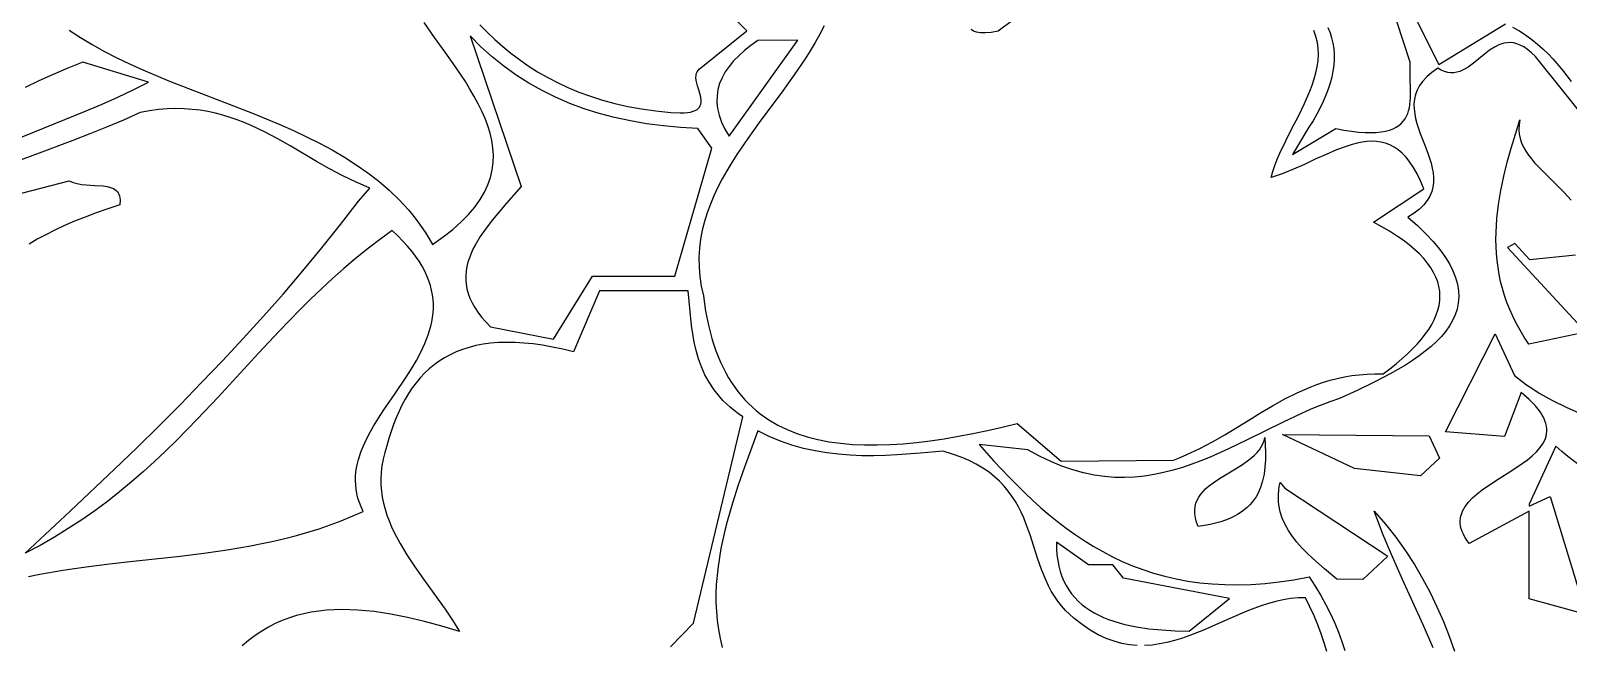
# Model space of a CAD drawing. Header units: metres. Extents: x 0 to 50, y 0 to 50.4.
# Drawn here: x 16.76 to 27.43, y 21.72 to 25.98 of the extents above; entities that cross this region are included whole.
import ezdxf

# ---------------------------------------------------------------- set-up
doc = ezdxf.new("R2010")
doc.units = ezdxf.units.M

msp = doc.modelspace()

# ---------------------------------------------------------------- linework, layer by layer
for points in [[(25.76564, 26.004384), (25.779865, 25.968983), (25.79118, 25.932873), (25.799615, 25.896062), (25.805204, 25.858559), (25.807979, 25.820372), (25.807971, 25.781508), (25.805214, 25.741977), (25.799739, 25.701786), (25.791578, 25.660944), (25.780765, 25.619458), (25.76733, 25.577337), (25.751307, 25.534589), (25.732727, 25.491223), (25.711623, 25.447246), (25.688026, 25.402666), (25.66197, 25.357493), (25.633486, 25.311733), (25.520246, 25.123558), (25.81925, 25.302954), (25.81925, 25.302954), (25.876383, 25.292545), (25.929225, 25.284671), (25.97794, 25.279238), (26.022694, 25.276153), (26.06365, 25.275323), (26.100973, 25.276654), (26.13483, 25.280053), (26.165383, 25.285428), (26.192799, 25.292685), (26.217241, 25.301731), (26.238875, 25.312473), (26.257865, 25.324817), (26.274376, 25.33867), (26.288574, 25.35394), (26.300621, 25.370533), (26.310685, 25.388355), (26.318928, 25.407315), (26.325517, 25.427317), (26.330616, 25.448271), (26.334389, 25.470081), (26.338618, 25.515901), (26.339522, 25.564032), (26.336632, 25.664243), (26.335473, 25.714834), (26.336263, 25.764754), (26.102608, 26.478529)], [(26.289962, 26.238082), (26.534649, 25.747601), (26.997504, 26.031231)], [(19.878307, 26.02353), (19.929049, 25.971979), (19.981692, 25.921926), (20.036383, 25.87348), (20.09327, 25.82675), (20.1525, 25.781846), (20.21422, 25.738878), (20.278576, 25.697953), (20.345717, 25.659182), (20.415788, 25.622675), (20.488939, 25.588539), (20.565314, 25.556886), (20.645062, 25.527823), (20.72833, 25.501461), (20.815264, 25.477909), (20.906013, 25.457275), (21.000723, 25.43967), (21.09954, 25.425203), (21.202613, 25.413983), (21.202613, 25.413983), (21.268763, 25.4114), (21.296238, 25.412317), (21.320249, 25.414601), (21.340996, 25.418174), (21.358679, 25.422958), (21.3735, 25.428874), (21.385659, 25.435844), (21.395357, 25.443789), (21.402795, 25.452631), (21.408174, 25.462292), (21.411693, 25.472693), (21.413555, 25.483756), (21.41396, 25.495402), (21.411201, 25.520131), (21.405022, 25.546252), (21.397031, 25.573138), (21.388833, 25.600163), (21.382034, 25.626697), (21.378241, 25.652115), (21.37906, 25.675789), (21.3817, 25.686775), (21.386096, 25.697091), (21.392448, 25.706657), (21.400957, 25.715394), (21.730629, 25.980947), (21.730629, 25.980947), (21.64939, 26.062407)], [(23.676023, 26.128233), (23.476625, 25.979936)], [(17.027489, 25.986881), (17.105663, 25.93502), (17.186959, 25.885898), (17.271086, 25.83924), (17.357754, 25.794767), (17.44667, 25.752204), (17.537544, 25.711273), (17.630084, 25.671697), (17.723999, 25.6332), (17.914791, 25.558333), (18.10759, 25.484457), (18.300065, 25.409358), (18.395453, 25.370657), (18.489887, 25.33082), (18.583076, 25.289569), (18.674727, 25.246628), (18.764551, 25.20172), (18.852256, 25.154568), (18.93755, 25.104895), (19.020142, 25.052424), (19.099742, 24.996879), (19.176057, 24.937981), (19.248798, 24.875456), (19.317672, 24.809025), (19.350568, 24.774259), (19.382388, 24.738412), (19.413097, 24.701451), (19.442656, 24.66334), (19.471031, 24.624045), (19.498184, 24.583532), (19.524079, 24.541765), (19.54868, 24.498711), (19.54868, 24.498711), (19.62341, 24.550903), (19.689904, 24.602966), (19.748476, 24.654906), (19.799445, 24.706733), (19.843126, 24.758453), (19.879836, 24.810075), (19.909891, 24.861606), (19.933607, 24.913053), (19.951301, 24.964426), (19.96329, 25.015732), (19.969889, 25.066978), (19.971415, 25.118172), (19.968185, 25.169322), (19.960514, 25.220436), (19.948719, 25.271522), (19.933117, 25.322587), (19.914024, 25.37364), (19.891757, 25.424688), (19.866631, 25.475738), (19.838963, 25.526799), (19.80907, 25.577879), (19.777267, 25.628985), (19.7092, 25.731307), (19.637293, 25.833828), (19.564078, 25.93661), (19.492085, 26.039716)], [(19.810753, 25.946411), (20.164171, 24.901983), (20.164171, 24.901983), (20.063488, 24.785368), (20.013783, 24.727375), (19.966004, 24.66941), (19.921277, 24.611334), (19.880728, 24.553011), (19.845481, 24.494302), (19.830198, 24.46476), (19.816662, 24.435071), (19.805016, 24.405216), (19.795398, 24.37518), (19.787951, 24.344944), (19.782815, 24.314491), (19.78013, 24.283805), (19.780037, 24.252868), (19.782676, 24.221662), (19.78819, 24.190172), (19.796718, 24.158379), (19.8084, 24.126267), (19.823379, 24.093818), (19.841794, 24.061015), (19.863786, 24.02784), (19.889496, 23.994278), (19.919064, 23.96031), (19.952632, 23.925919), (20.388224, 23.840414), (20.659763, 24.279275), (21.232233, 24.279275), (21.487794, 25.166835), (21.391672, 25.304655), (21.391672, 25.304655), (21.270181, 25.310812), (21.151538, 25.321352), (21.035781, 25.336307), (20.922947, 25.355706), (20.813074, 25.379582), (20.7062, 25.407964), (20.602364, 25.440883), (20.501602, 25.478371), (20.403954, 25.520457), (20.309456, 25.567173), (20.218146, 25.618549), (20.130063, 25.674616), (20.045244, 25.735405), (19.963728, 25.800947), (19.885551, 25.871272), (19.810753, 25.946411)], [(22.267568, 26.015579), (22.237666, 25.957853), (22.205569, 25.900661), (22.171521, 25.843945), (22.135765, 25.787645), (22.060104, 25.676059), (21.980536, 25.565433), (21.817474, 25.345175), (21.737879, 25.234599), (21.662173, 25.123099), (21.626387, 25.066854), (21.592305, 25.010201), (21.56017, 24.953081), (21.530225, 24.895435), (21.502714, 24.837204), (21.477881, 24.77833), (21.455969, 24.718753), (21.437223, 24.658414), (21.421885, 24.597255), (21.4102, 24.535217), (21.40241, 24.47224), (21.39876, 24.408266), (21.399494, 24.343236), (21.404854, 24.27709), (21.415085, 24.209771), (21.43043, 24.141219), (21.43043, 24.141219), (21.445176, 24.036348), (21.464479, 23.938043), (21.488227, 23.846148), (21.501733, 23.802554), (21.516308, 23.760503), (21.531938, 23.719974), (21.54861, 23.680948), (21.566309, 23.643405), (21.585021, 23.607325), (21.604734, 23.572689), (21.625431, 23.539475), (21.647101, 23.507665), (21.669728, 23.477239), (21.693299, 23.448176), (21.717799, 23.420457), (21.743216, 23.394062), (21.769534, 23.368971), (21.79674, 23.345164), (21.82482, 23.322621), (21.883547, 23.281249), (21.945602, 23.244695), (22.010874, 23.212802), (22.079251, 23.185408), (22.150621, 23.162356), (22.224874, 23.143486), (22.301897, 23.12864), (22.381579, 23.117658), (22.463808, 23.110382), (22.548472, 23.106652), (22.63546, 23.106309), (22.724661, 23.109194), (22.815962, 23.115149), (22.909253, 23.124014), (23.004421, 23.13563), (23.101354, 23.149838), (23.199942, 23.166479), (23.300073, 23.185394), (23.401634, 23.206425), (23.504515, 23.229411), (23.608604, 23.254195), (23.913834, 22.994387), (24.692532, 23.001574), (24.692532, 23.001574), (24.739765, 23.019843), (24.786051, 23.039413), (24.876119, 23.081944), (24.963403, 23.128149), (25.048572, 23.177008), (25.215236, 23.278615), (25.298066, 23.329325), (25.381451, 23.378614), (25.46606, 23.425464), (25.552561, 23.468854), (25.641621, 23.507768), (25.68732, 23.525227), (25.733908, 23.541184), (25.781471, 23.555513), (25.83009, 23.568085), (25.879851, 23.578774), (25.930835, 23.587453), (25.983127, 23.593992), (26.03681, 23.598266), (26.091968, 23.600148), (26.148684, 23.599508), (26.148684, 23.599508), (26.19494, 23.634515), (26.238521, 23.669358), (26.279383, 23.70404), (26.31748, 23.738563), (26.35277, 23.77293), (26.385207, 23.807145), (26.414747, 23.841211), (26.441346, 23.87513), (26.46496, 23.908906), (26.485544, 23.942542), (26.503054, 23.976039), (26.517445, 24.009403), (26.528674, 24.042635), (26.536695, 24.075738), (26.541466, 24.108716), (26.542941, 24.141571), (26.541076, 24.174306), (26.535826, 24.206925), (26.527148, 24.239431), (26.514997, 24.271826), (26.499329, 24.304113), (26.4801, 24.336295), (26.457264, 24.368376), (26.430779, 24.400358), (26.400599, 24.432245), (26.36668, 24.464039), (26.328978, 24.495743), (26.287449, 24.52736), (26.242048, 24.558894), (26.192731, 24.590347), (26.139454, 24.621722), (26.082172, 24.653022), (26.429922, 24.88428), (26.429922, 24.88428), (26.407582, 24.939278), (26.384215, 24.988456), (26.359854, 25.032057), (26.334533, 25.070323), (26.308284, 25.103498), (26.281141, 25.131824), (26.253137, 25.155546), (26.224306, 25.174906), (26.194681, 25.190148), (26.164294, 25.201514), (26.13318, 25.209247), (26.101372, 25.213592), (26.068903, 25.21479), (26.035805, 25.213086), (26.002114, 25.208722), (25.967861, 25.201942), (25.93308, 25.192988), (25.897804, 25.182105), (25.825902, 25.155519), (25.752421, 25.124131), (25.677626, 25.089885), (25.601785, 25.054727), (25.525163, 25.020602), (25.448028, 24.989455), (25.370644, 24.963232), (25.370644, 24.963232), (25.382518, 25.005434), (25.396832, 25.047796), (25.413258, 25.090301), (25.431469, 25.132931), (25.471941, 25.218493), (25.51563, 25.304336), (25.559921, 25.390316), (25.602199, 25.476287), (25.639846, 25.562106), (25.656115, 25.604912), (25.670247, 25.647626), (25.681913, 25.690228), (25.690786, 25.732702), (25.69654, 25.775029), (25.698847, 25.817191), (25.697381, 25.85917), (25.691815, 25.900947), (25.681821, 25.942505), (25.667073, 25.983825)], [(23.476625, 25.979936), (23.476625, 25.979936), (23.42732, 25.971186), (23.386136, 25.967166), (23.352377, 25.967474), (23.325349, 25.971707), (23.304354, 25.979465), (23.288698, 25.990343)], [(27.047411, 26.007409), (27.094405, 25.981222), (27.138716, 25.952858), (27.180577, 25.922501), (27.220219, 25.890338), (27.257874, 25.856556), (27.293773, 25.82134), (27.328148, 25.784876), (27.393252, 25.708951), (27.455038, 25.630271)], [(21.807423, 25.9138), (21.807423, 25.9138), (21.759174, 25.879808), (21.714906, 25.844924), (21.674789, 25.809127), (21.638992, 25.772393), (21.607685, 25.734699), (21.581037, 25.696023), (21.559217, 25.656341), (21.542394, 25.615631), (21.530739, 25.573871), (21.52442, 25.531036), (21.523606, 25.487105), (21.528468, 25.442055), (21.539174, 25.395862), (21.555894, 25.348504), (21.578797, 25.299959), (21.608052, 25.250202), (22.084447, 25.916754), (21.807423, 25.9138)], [(27.823778, 25.033029), (27.205811, 25.803056), (27.205811, 25.803056), (27.17806, 25.830059), (27.151314, 25.852203), (27.125516, 25.869784), (27.100607, 25.883096), (27.07653, 25.892435), (27.053226, 25.898096), (27.030637, 25.900374), (27.008706, 25.899565), (26.987374, 25.895964), (26.966583, 25.889867), (26.946275, 25.881567), (26.926392, 25.871362), (26.887669, 25.846413), (26.84995, 25.817382), (26.775665, 25.756523), (26.73817, 25.72942), (26.719132, 25.717733), (26.699821, 25.707683), (26.680181, 25.699565), (26.660154, 25.693675), (26.639681, 25.690307), (26.618704, 25.689758), (26.597165, 25.692322), (26.575006, 25.698294), (26.552169, 25.70797), (26.528596, 25.721645), (26.528596, 25.721645), (26.486758, 25.692919), (26.451887, 25.663434), (26.423516, 25.633244), (26.401175, 25.602402), (26.384396, 25.570959), (26.372709, 25.538969), (26.365646, 25.506483), (26.362738, 25.473555), (26.363516, 25.440237), (26.367512, 25.406582), (26.374255, 25.372642), (26.383277, 25.338469), (26.406285, 25.269637), (26.432782, 25.200507), (26.459019, 25.131498), (26.481244, 25.063031), (26.489679, 25.029133), (26.495705, 24.995528), (26.498853, 24.962268), (26.498653, 24.929407), (26.494636, 24.896996), (26.486335, 24.865089), (26.473279, 24.833738), (26.455, 24.802996), (26.431029, 24.772914), (26.400897, 24.743547), (26.364136, 24.714945), (26.320276, 24.687162), (26.320276, 24.687162), (26.386051, 24.629452), (26.444446, 24.573348), (26.495679, 24.518811), (26.539969, 24.465796), (26.577532, 24.414263), (26.608586, 24.364169), (26.63335, 24.315472), (26.652041, 24.26813), (26.664876, 24.222101), (26.672074, 24.177343), (26.673851, 24.133814), (26.670427, 24.091472), (26.662018, 24.050275), (26.648842, 24.010181), (26.631118, 23.971147), (26.609062, 23.933132), (26.582892, 23.896094), (26.552827, 23.85999), (26.519084, 23.824779), (26.48188, 23.790419), (26.441434, 23.756867), (26.397962, 23.724081), (26.351684, 23.69202), (26.302816, 23.660641), (26.251576, 23.629903), (26.198183, 23.599762), (26.085805, 23.541108), (25.967424, 23.484342), (25.844781, 23.429129), (25.844781, 23.429129), (25.778276, 23.406053), (25.712442, 23.380931), (25.647207, 23.354045), (25.582495, 23.325676), (25.454346, 23.265618), (25.327405, 23.20301), (25.201077, 23.140108), (25.074771, 23.079165), (24.947895, 23.022437), (24.884058, 22.996358), (24.819856, 22.972178), (24.755215, 22.950179), (24.690062, 22.930643), (24.624321, 22.91385), (24.55792, 22.900085), (24.490784, 22.889627), (24.422838, 22.882759), (24.35401, 22.879763), (24.284224, 22.88092), (24.213407, 22.886513), (24.141485, 22.896823), (24.068384, 22.912132), (23.994029, 22.932721), (23.918348, 22.958873), (23.841264, 22.99087), (23.762705, 23.028992), (23.682597, 23.073523), (23.343024, 23.109003), (23.343024, 23.109003), (23.44656, 22.993647), (23.55223, 22.881513), (23.660708, 22.773567), (23.716212, 22.721465), (23.772671, 22.670771), (23.830171, 22.621605), (23.888795, 22.574088), (23.948628, 22.528341), (24.009755, 22.484484), (24.07226, 22.442636), (24.136227, 22.40292), (24.201742, 22.365454), (24.268888, 22.33036), (24.33775, 22.297759), (24.408412, 22.267769), (24.480959, 22.240512), (24.555476, 22.216109), (24.632047, 22.19468), (24.710756, 22.176344), (24.791689, 22.161223), (24.874928, 22.149438), (24.96056, 22.141107), (25.048667, 22.136353), (25.139336, 22.135295), (25.23265, 22.138054), (25.328694, 22.14475), (25.427552, 22.155504), (25.529308, 22.170436), (25.634048, 22.189667), (25.634048, 22.189667), (25.676334, 22.125105), (25.715348, 22.060773), (25.751116, 21.99666), (25.783665, 21.932758), (25.813021, 21.869055), (25.839209, 21.805542), (25.862256, 21.742208), (25.882189, 21.679045)], [(16.700268, 25.246054), (16.922268, 25.336068), (17.144656, 25.426305), (17.254909, 25.472878), (17.363957, 25.521154), (17.471365, 25.571682), (17.576699, 25.625009), (17.122207, 25.763577), (17.122207, 25.763577), (17.017586, 25.722346), (16.915559, 25.679404), (16.816351, 25.634577), (16.720187, 25.587688)], [(16.720714, 22.355012), (17.03468, 22.64656), (17.344628, 22.94056), (17.497624, 23.088722), (17.64905, 23.23779), (17.798716, 23.387859), (17.946433, 23.539028), (18.092014, 23.691393), (18.235269, 23.845053), (18.376008, 24.000104), (18.514045, 24.156644), (18.649188, 24.31477), (18.781251, 24.47458), (18.910044, 24.63617), (19.035377, 24.799639), (19.114885, 24.890398), (19.114885, 24.890398), (19.06656, 24.90944), (19.01897, 24.929952), (18.925659, 24.97473), (18.834286, 25.023418), (18.744183, 25.074704), (18.565128, 25.17981), (18.474842, 25.231004), (18.383163, 25.27954), (18.289424, 25.324104), (18.241574, 25.344487), (18.19296, 25.363384), (18.143497, 25.380631), (18.093103, 25.396064), (18.041695, 25.409519), (17.989189, 25.420832), (17.935502, 25.429838), (17.880551, 25.436374), (17.824252, 25.440274), (17.766522, 25.441375), (17.707278, 25.439513), (17.646437, 25.434524), (17.583915, 25.426242), (17.519629, 25.414505), (17.519629, 25.414505), (17.403744, 25.362295), (17.286931, 25.312973), (17.169537, 25.265973), (17.051907, 25.220731), (16.817325, 25.133264), (16.585954, 25.046056)], [(27.484661, 24.423619), (27.167125, 24.390716), (27.063502, 24.504174), (27.011574, 24.476199), (27.554576, 23.889582), (27.159792, 23.805774), (27.159792, 23.805774), (27.127952, 23.854187), (27.098829, 23.902609), (27.072344, 23.95104), (27.04842, 23.999481), (27.026977, 24.047933), (27.007936, 24.096398), (26.991219, 24.144874), (26.976746, 24.193364), (26.964439, 24.241869), (26.954219, 24.290389), (26.946007, 24.338924), (26.939725, 24.387477), (26.935293, 24.436047), (26.932633, 24.484636), (26.931666, 24.533244), (26.932313, 24.581872), (26.938134, 24.679193), (26.949466, 24.776605), (26.965677, 24.874114), (26.986138, 24.971728), (27.010218, 25.069453), (27.037286, 25.167296), (27.066713, 25.265264), (27.097866, 25.363363)], [(27.097866, 25.363363), (27.097866, 25.363363), (27.09185, 25.329346), (27.090336, 25.296501), (27.09299, 25.264739), (27.099479, 25.233974), (27.109469, 25.204119), (27.122627, 25.175087), (27.13862, 25.14679), (27.157114, 25.119142), (27.177776, 25.092055), (27.200273, 25.065442), (27.249437, 25.013291), (27.355113, 24.910845), (27.406292, 24.859158), (27.452808, 24.806231)], [(15.747947, 24.609498), (17.027335, 24.940343), (17.027335, 24.940343), (17.054414, 24.928827), (17.083197, 24.92073), (17.113174, 24.915352), (17.143835, 24.911992), (17.205166, 24.908518), (17.263107, 24.904699), (17.289532, 24.900907), (17.313578, 24.894925), (17.334736, 24.886052), (17.352495, 24.873587), (17.359941, 24.865788), (17.366345, 24.856828), (17.371645, 24.84662), (17.375777, 24.835075), (17.378676, 24.822106), (17.380278, 24.807626), (17.379341, 24.773779), (17.379341, 24.773779), (17.294827, 24.746203), (17.214103, 24.71792), (17.137095, 24.688942), (17.063727, 24.659284), (16.993926, 24.628958), (16.927616, 24.597977), (16.864724, 24.566356), (16.805175, 24.534107), (16.748895, 24.501244)], [(16.743341, 22.193418), (16.822823, 22.208999), (16.982986, 22.236353), (17.144477, 22.259606), (17.306972, 22.27993), (17.470149, 22.298494), (17.797252, 22.335027), (17.960531, 22.355337), (18.123198, 22.378571), (18.284928, 22.405898), (18.365341, 22.421463), (18.445399, 22.438491), (18.525061, 22.457127), (18.604287, 22.477519), (18.683036, 22.499812), (18.761268, 22.524153), (18.838942, 22.550688), (18.916019, 22.579564), (18.992457, 22.610927), (19.068217, 22.644923), (19.068217, 22.644923), (19.053606, 22.676118), (19.041458, 22.707077), (19.031681, 22.737809), (19.024183, 22.768327), (19.018873, 22.798639), (19.015659, 22.828756), (19.014447, 22.858689), (19.015148, 22.888447), (19.017668, 22.918041), (19.021916, 22.947482), (19.027799, 22.976778), (19.035226, 23.005942), (19.054345, 23.063911), (19.078535, 23.121471), (19.107062, 23.178704), (19.13919, 23.235693), (19.174184, 23.292519), (19.211308, 23.349265), (19.289004, 23.462848), (19.366396, 23.5771), (19.403138, 23.634682), (19.437598, 23.692679), (19.469039, 23.751172), (19.496727, 23.810244), (19.519925, 23.869978), (19.537899, 23.930455), (19.544697, 23.960998), (19.549913, 23.991758), (19.553455, 24.022745), (19.555231, 24.053969), (19.555149, 24.085441), (19.553117, 24.117171), (19.549044, 24.14917), (19.542838, 24.181446), (19.534406, 24.214012), (19.523656, 24.246877), (19.510497, 24.280051), (19.494836, 24.313545), (19.476583, 24.347369), (19.455644, 24.381533), (19.431928, 24.416048), (19.405343, 24.450923), (19.375797, 24.48617), (19.343198, 24.521799), (19.307454, 24.557819), (19.268473, 24.594241), (19.268473, 24.594241), (19.180894, 24.531201), (19.095887, 24.46625), (19.013247, 24.399535), (18.932766, 24.331201), (18.854241, 24.261396), (18.777463, 24.190265), (18.702229, 24.117955), (18.628332, 24.044613), (18.483725, 23.895414), (18.341997, 23.743841), (18.060586, 23.43825), (17.917611, 23.286575), (17.770927, 23.137207), (17.695679, 23.063754), (17.618887, 22.991317), (17.540343, 22.920043), (17.459844, 22.850076), (17.377182, 22.781565), (17.292152, 22.714654), (17.204548, 22.649492), (17.114165, 22.586223), (17.020795, 22.524994), (16.924234, 22.465951), (16.824276, 22.409242), (16.720714, 22.355012)], [(21.201345, 21.703756), (21.279036, 21.786534), (21.360874, 21.868807), (21.703868, 23.301604), (21.703868, 23.301604), (21.672509, 23.323292), (21.643081, 23.345536), (21.615518, 23.368316), (21.589752, 23.391613), (21.565714, 23.415409), (21.543337, 23.439682), (21.503298, 23.489588), (21.469093, 23.541175), (21.440182, 23.59429), (21.416024, 23.648776), (21.396078, 23.704479), (21.379804, 23.761244), (21.366661, 23.818916), (21.356109, 23.877341), (21.347607, 23.936364), (21.334588, 24.055582), (21.323282, 24.175332), (20.70914, 24.176513), (20.528111, 23.752743), (20.528111, 23.752743), (20.453993, 23.770894), (20.38252, 23.786041), (20.313645, 23.798236), (20.24732, 23.80753), (20.183499, 23.813976), (20.122133, 23.817625), (20.063175, 23.818528), (20.006578, 23.816739), (19.952294, 23.812307), (19.900275, 23.805286), (19.850474, 23.795727), (19.802843, 23.783682), (19.757335, 23.769202), (19.713903, 23.752339), (19.672498, 23.733146), (19.633073, 23.711674), (19.595582, 23.687974), (19.559975, 23.6621), (19.526206, 23.634101), (19.494227, 23.60403), (19.463991, 23.57194), (19.43545, 23.537881), (19.408557, 23.501905), (19.383264, 23.464065), (19.359523, 23.424412), (19.337287, 23.382998), (19.316509, 23.339874), (19.297141, 23.295093), (19.279135, 23.248706), (19.262444, 23.200765), (19.24702, 23.151322), (19.232816, 23.100428), (19.232816, 23.100428), (19.217658, 23.053268), (19.20598, 23.006893), (19.197634, 22.961267), (19.192471, 22.916357), (19.190342, 22.87213), (19.191099, 22.82855), (19.194594, 22.785584), (19.200677, 22.743198), (19.209199, 22.701358), (19.220012, 22.66003), (19.232968, 22.619181), (19.247917, 22.578775), (19.264711, 22.538779), (19.283202, 22.499159), (19.324676, 22.420912), (19.371151, 22.343762), (19.421437, 22.267435), (19.474344, 22.191662), (19.528683, 22.116169), (19.636898, 21.964938), (19.688395, 21.888656), (19.736565, 21.811567)], [(27.519045, 22.958024), (27.430331, 23.026238), (27.388235, 23.061765), (27.348437, 23.09866), (27.161614, 22.694041), (27.161614, 22.680874), (27.308589, 22.748462), (27.55702, 21.929999), (27.161614, 22.03725), (27.161614, 22.646017), (26.745048, 22.422772), (26.745048, 22.422772), (26.729429, 22.444309), (26.716264, 22.465269), (26.705466, 22.485671), (26.69695, 22.505535), (26.690629, 22.524882), (26.686417, 22.54373), (26.684228, 22.562101), (26.683977, 22.580014), (26.685577, 22.597489), (26.688942, 22.614547), (26.693986, 22.631206), (26.700623, 22.647488), (26.718333, 22.678999), (26.741382, 22.709239), (26.769084, 22.738368), (26.800748, 22.766546), (26.835687, 22.793934), (26.873213, 22.820692), (26.953273, 22.872956), (27.035419, 22.924619), (27.114147, 22.976962), (27.150508, 23.003788), (27.18395, 23.031265), (27.213784, 23.059553), (27.239321, 23.08881), (27.259874, 23.119198), (27.268067, 23.134867), (27.274755, 23.150877), (27.279852, 23.167251), (27.283274, 23.184007), (27.284933, 23.201166), (27.284744, 23.218747), (27.28262, 23.236771), (27.278476, 23.255258), (27.272226, 23.274228), (27.263783, 23.2937), (27.253062, 23.313696), (27.239975, 23.334234), (27.224439, 23.355335), (27.206365, 23.377018), (27.185669, 23.399304), (27.162265, 23.422214), (27.106985, 23.469981), (26.990473, 23.163859), (26.581079, 23.198411), (26.926304, 23.877573), (27.061577, 23.588221), (27.061577, 23.588221), (27.101931, 23.55554), (27.143808, 23.524473), (27.18713, 23.494914), (27.231821, 23.466759), (27.277803, 23.439902), (27.325001, 23.414239), (27.422736, 23.366073), (27.524411, 23.321421)], [(21.808202, 23.20443), (21.808202, 23.20443), (21.715426, 22.952423), (21.671641, 22.826594), (21.631103, 22.700893), (21.594948, 22.575325), (21.578868, 22.512594), (21.56431, 22.449899), (21.551416, 22.387242), (21.540326, 22.324622), (21.531183, 22.262042), (21.52413, 22.199501), (21.519307, 22.137002), (21.516856, 22.074544), (21.51692, 22.012129), (21.51964, 21.949757), (21.525159, 21.887431), (21.533617, 21.825149), (21.545158, 21.762915), (21.559922, 21.700727)], [(24.440361, 21.714314), (24.387476, 21.719146), (24.334121, 21.728645), (24.280259, 21.743182), (24.225854, 21.763123), (24.17087, 21.788838), (24.11527, 21.820694), (24.059019, 21.859061), (24.002081, 21.904305), (23.944419, 21.956796), (23.944419, 21.956796), (23.915698, 21.988575), (23.889734, 22.021687), (23.866267, 22.056017), (23.845033, 22.091449), (23.825771, 22.127868), (23.808219, 22.165158), (23.777195, 22.241893), (23.749867, 22.320731), (23.724136, 22.400748), (23.697908, 22.481024), (23.669086, 22.560634), (23.653047, 22.599902), (23.635573, 22.638657), (23.616403, 22.676785), (23.595274, 22.71417), (23.571924, 22.750697), (23.546092, 22.78625), (23.517515, 22.820715), (23.48593, 22.853975), (23.451078, 22.885916), (23.412694, 22.916422), (23.370517, 22.945378), (23.324285, 22.972669), (23.273737, 22.998178), (23.218609, 23.021792), (23.158641, 23.043395), (23.093569, 23.06287), (23.093569, 23.06287), (22.935578, 23.048189), (22.774826, 23.036576), (22.693726, 23.032887), (22.61231, 23.031123), (22.530702, 23.031673), (22.449028, 23.034921), (22.367412, 23.041254), (22.285979, 23.051059), (22.204853, 23.064722), (22.124159, 23.08263), (22.044022, 23.105168), (21.964567, 23.132723), (21.885919, 23.165681), (21.808202, 23.20443)], [(25.45059, 23.179323), (26.467872, 23.169325), (26.540359, 23.015002), (26.408134, 22.890859), (25.949323, 22.942741), (25.45059, 23.179323)], [(25.327834, 23.158948), (25.327834, 23.158948), (25.331586, 23.053944), (25.331062, 23.002515), (25.328077, 22.952186), (25.321986, 22.903247), (25.312142, 22.855984), (25.2979, 22.810689), (25.278614, 22.767648), (25.266877, 22.747064), (25.253638, 22.727151), (25.238814, 22.707947), (25.222326, 22.689487), (25.204093, 22.671807), (25.184033, 22.654944), (25.162067, 22.638933), (25.138113, 22.623811), (25.11209, 22.609614), (25.083919, 22.596377), (25.053518, 22.584137), (25.020807, 22.57293), (24.985704, 22.562792), (24.94813, 22.55376), (24.908003, 22.545868), (24.865243, 22.539154), (24.865243, 22.539154), (24.853402, 22.57028), (24.845527, 22.599632), (24.841391, 22.627313), (24.840767, 22.653423), (24.843429, 22.678065), (24.849149, 22.701339), (24.8577, 22.723347), (24.868856, 22.744191), (24.882389, 22.763973), (24.898073, 22.782792), (24.91568, 22.800752), (24.934984, 22.817953), (24.977774, 22.850486), (25.024626, 22.881202), (25.123257, 22.940432), (25.171404, 22.970569), (25.216352, 23.002137), (25.237058, 23.018711), (25.256284, 23.035947), (25.273802, 23.053947), (25.289386, 23.072811), (25.302808, 23.092642), (25.313841, 23.113541), (25.322258, 23.135609), (25.327834, 23.158948)], [(25.433479, 22.844532), (25.46679, 22.805063), (26.180189, 22.335066), (26.006569, 22.172058), (25.828222, 22.174808), (25.828222, 22.174808), (25.742411, 22.24576), (25.659811, 22.317835), (25.620841, 22.354687), (25.584025, 22.392294), (25.549815, 22.430812), (25.518659, 22.4704), (25.49101, 22.511215), (25.467317, 22.553415), (25.448032, 22.597157), (25.433604, 22.642601), (25.424484, 22.689902), (25.422055, 22.714299), (25.421123, 22.739219), (25.421742, 22.764683), (25.423971, 22.79071), (25.427864, 22.81732), (25.433479, 22.844532)], [(26.494765, 21.698409), (26.426989, 21.856388), (26.355624, 22.014081), (26.283284, 22.171724), (26.212584, 22.329552), (26.146139, 22.487802), (26.11533, 22.567159), (26.086565, 22.64671), (26.086565, 22.64671), (26.16457, 22.556779), (26.236805, 22.465103), (26.303581, 22.371723), (26.365213, 22.27668), (26.422011, 22.180013), (26.474289, 22.081763), (26.522359, 21.98197), (26.566533, 21.880674), (26.607125, 21.777916), (26.644446, 21.673737)], [(23.880506, 22.431508), (23.880506, 22.431508), (23.881165, 22.386753), (23.884162, 22.344079), (23.889444, 22.303444), (23.896959, 22.264804), (23.906656, 22.228114), (23.918481, 22.19333), (23.932384, 22.160409), (23.948312, 22.129306), (23.966214, 22.099978), (23.986036, 22.072381), (24.007727, 22.04647), (24.031236, 22.022202), (24.056509, 21.999533), (24.083495, 21.978419), (24.112141, 21.958815), (24.142397, 21.940679), (24.174209, 21.923965), (24.207525, 21.908631), (24.242295, 21.894631), (24.278465, 21.881923), (24.315983, 21.870462), (24.354797, 21.860204), (24.436108, 21.843122), (24.521979, 21.830325), (24.611995, 21.821462), (24.705739, 21.816181), (24.802794, 21.81413), (25.080914, 22.039852), (24.345369, 22.180363), (24.2714, 22.274849), (24.102723, 22.274849), (23.880506, 22.431508)], [(25.757864, 21.672135), (25.739303, 21.733251), (25.718285, 21.794739), (25.69483, 21.856607), (25.668958, 21.918862), (25.640692, 21.98151), (25.610052, 22.04456), (25.610052, 22.04456), (25.558005, 22.043672), (25.506319, 22.03898), (25.454959, 22.030855), (25.403888, 22.019663), (25.35307, 22.005774), (25.302468, 21.989555), (25.252048, 21.971375), (25.201771, 21.951602), (25.101507, 21.90875), (25.001387, 21.863947), (24.901121, 21.820139), (24.80042, 21.780272), (24.749816, 21.762737), (24.698994, 21.747293), (24.647919, 21.734307), (24.596555, 21.724148), (24.544864, 21.717184), (24.492812, 21.713783)], [(19.736565, 21.811567), (19.736565, 21.811567), (19.614823, 21.847304), (19.494514, 21.879695), (19.375818, 21.907928), (19.258915, 21.931191), (19.143986, 21.948673), (19.087317, 21.954993), (19.03121, 21.959564), (18.975686, 21.962284), (18.920767, 21.963051), (18.866477, 21.961765), (18.812838, 21.958324), (18.759872, 21.952626), (18.707602, 21.94457), (18.65605, 21.934055), (18.60524, 21.920979), (18.555192, 21.905241), (18.505931, 21.88674), (18.457477, 21.865373), (18.409855, 21.84104), (18.363086, 21.813639), (18.317193, 21.783069), (18.272198, 21.749228), (18.228124, 21.712015)]]:
    msp.add_lwpolyline(points)

doc.saveas('drawing.dxf')
